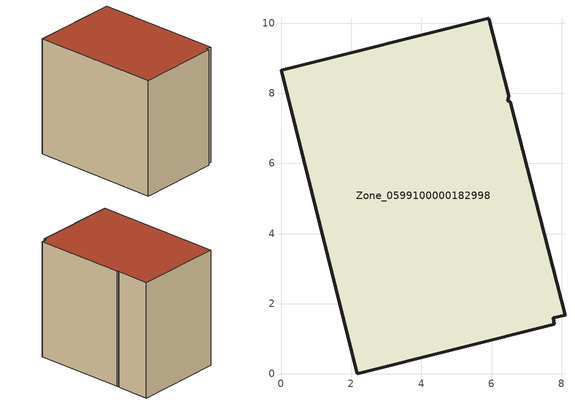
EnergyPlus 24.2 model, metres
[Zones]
Zone_0599100000182998
 floor ground (C_G): 8.1,1.68 7.76,1.6 7.79,1.41 2.17,0 0,8.65 5.92,10.14 6.49,7.92 6.47,7.79 6.53,7.76 z0
 wall outside (C_F): 8.1,1.68 6.53,7.76 6.47,7.79 6.49,7.92 5.92,10.14 0,8.65 2.17,0 7.79,1.41 7.76,1.6 8.1,1.68 z0:8.15
 roof outside (C_R): 7.76,1.6 8.1,1.68 6.53,7.76 6.47,7.79 6.49,7.92 5.92,10.14 0,8.65 2.17,0 7.79,1.41 z8.15
[BUILDING]
Pand.0599100000182998: North Axis=0; Terrain=City; Loads Convergence Tolerance Value=0.04; Temperature Convergence Tolerance Value=0.4; Solar Distribution=FullExterior; Maximum Number of Warmup Days=25; Minimum Number of Warmup Days=1
[Site:Location]
Rotterdam.The.Hague.AP_ZH_NLD Design_Conditions: Latitude=51.96; Longitude=4.45; Time Zone=1; Elevation=-4.5
[SITE:GROUNDTEMPERATURE:BUILDINGSURFACE]
18, 18, 18, 18, 18, 18, 18, 18, 18, 18, 18, 18
[MATERIAL] Thermal Absorptance=0.9; Solar Absorptance=0.7; Visible Absorptance=0.7
Name | Roughness | Thickness | Conductivity | Density | Specific Heat
G.TC.1965-1974 | MediumSmooth | 0.15 | 0.882353 | 540 | 1210
F.TC.1965-1974 | Rough | 0.3 | 0.697674 | 1920 | 840
R.TC.1965-1974 | MediumRough | 0.2 | 0.232558 | 1500 | 1000
[CONSTRUCTION]
C_G: G.TC.1965-1974
C_F: F.TC.1965-1974
C_R: R.TC.1965-1974
[ZONE]
Zone_0599100000182998: Type=1; Multiplier=1; Ceiling Height=Autocalculate; Volume=Autocalculate; Floor Area=autocalculate; Part of Total Floor Area=Yes
[ZONEINFILTRATION:DESIGNFLOWRATE]
Infil_Zone_0599100000182998: Zone or ZoneList or Space or SpaceList=Zone_0599100000182998; Schedule=AlwaysOn; Design Flow Rate Calculation Method=Flow/Area; Flow Rate per Floor Area=0.003; Constant Term Coefficient=1; Temperature Term Coefficient=0; Velocity Term Coefficient=0; Velocity Squared Term Coefficient=0
[HVACTEMPLATE:ZONE:IDEALLOADSAIRSYSTEM]
Zone_0599100000182998: Maximum Heating Supply Air Temperature=50; Minimum Cooling Supply Air Temperature=13; Maximum Heating Supply Air Humidity Ratio=0.0156; Minimum Cooling Supply Air Humidity Ratio=0.0077; Heating Limit=NoLimit; Cooling Limit=NoLimit; Dehumidification Control Type=ConstantSensibleHeatRatio; Cooling Sensible Heat Ratio=0.7; Dehumidification Setpoint=60; Humidification Control Type=None; Humidification Setpoint=30; Outdoor Air Method=None; Outdoor Air Flow Rate per Person=0.00944; Outdoor Air Flow Rate per Zone Floor Area=0; Outdoor Air Flow Rate per Zone=0; Demand Controlled Ventilation Type=None; Outdoor Air Economizer Type=NoEconomizer; Heat Recovery Type=None; Sensible Heat Recovery Effectiveness=0.7; Latent Heat Recovery Effectiveness=0.65
[ZONECONTROL:THERMOSTAT]
ThermostatControl_Zone_0599100000182998: Zone or ZoneList=Zone_0599100000182998; Control Type Schedule=DualSetpointControlType; Control 1=Thermostat_Zone_0599100000182998; Temperature Difference Between Cutout And Setpoint=0
[THERMOSTATSETPOINT:DUALSETPOINT]
Thermostat_Zone_0599100000182998: Heating Setpoint Temperature Schedule=HeatingSetpoint_Zone_0599100000182998; Cooling Setpoint Temperature Schedule=CoolingSetpoint_Zone_0599100000182998
[SCHEDULE:COMPACT]
HeatingSetpoint_Zone_0599100000182998: Through: 12/31, For: AllDays, Until: 24:00, 21
CoolingSetpoint_Zone_0599100000182998: Through: 12/31, For: AllDays, Until: 24:00, 24
DualSetpointControlType: Through: 12/31, For: AllDays, Until: 24:00, 4
AlwaysOn: Through: 12/31, For: AllDays, Until: 24:00, 1
